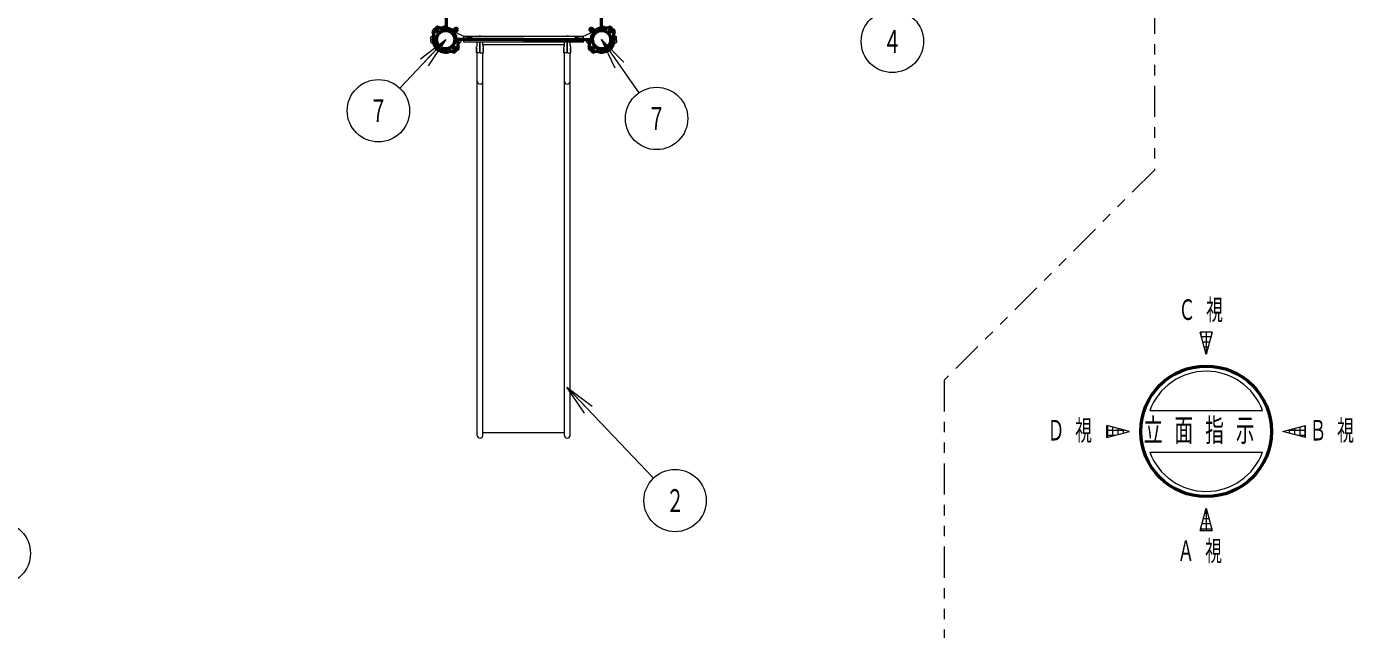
# Model space of a CAD drawing. Units: millimetres on the paper. Extents: x -385 to 0, y -594 to 267.
# Drawn here: x -273 to -145.4, y 107.8 to 165.8 of the extents above; entities that cross this region are included whole.
import ezdxf
from ezdxf.enums import TextEntityAlignment as Align

# ---------------------------------------------------------------- set-up
doc = ezdxf.new("R2010")
doc.units = ezdxf.units.MM
doc.linetypes.add('USER3', pattern=[8, 3, -1, 1, -1, 1, -1])
doc.layers.add('LY_1', color=7, linetype='Continuous', lineweight=50)
doc.styles.add('ＭＳ ゴシック', font='')
doc.styles.get('ＭＳ ゴシック').set_extended_font_data('MS Gothic')

msp = doc.modelspace()

# ---------------------------------------------------------------- linework, layer by layer
at = {"layer": 'LY_1', "linetype": 'USER3', "lineweight": 13}
for p, q in [((-164.522, 192.136), (-164.522, 152.004)), ((-164.522, 152.004), (-184.737, 131.789)), ((-184.737, 131.789), (-184.737, 105.805))]:
    msp.add_line(p, q, dxfattribs=at)
at = {"layer": 'LY_1', "color": 140}
for p, q in [((-232.679, 172.07), (-232.679, 165.662)), ((-217.739, 172.07), (-217.739, 165.662)), ((-233.784, 165.544), (-233.883, 165.437)), ((-233.393, 165.212), (-233.726, 165.545)), ((-233.351, 165.254), (-233.684, 165.587)), ((-233.683, 165.645), (-233.576, 165.744)), ((-217.067, 165.254), (-216.734, 165.587)), ((-217.025, 165.212), (-216.692, 165.545)), ((-216.735, 165.645), (-216.842, 165.744)), ((-216.634, 165.544), (-216.535, 165.437)), ((-233.687, 163.875), (-233.689, 163.873)), ((-233.404, 163.592), (-233.407, 163.59)), ((-232.067, 163.886), (-231.734, 163.553)), ((-232.025, 163.928), (-231.692, 163.595)), ((-231.735, 163.495), (-231.85, 163.388)), ((-231.634, 163.596), (-231.527, 163.711)), ((-225.209, 164.6), (-231.617, 164.6)), ((-225.209, 164.6), (-218.801, 164.6)), ((-218.784, 163.596), (-218.891, 163.711)), ((-218.393, 163.928), (-218.726, 163.595)), ((-218.351, 163.886), (-218.684, 163.553)), ((-218.683, 163.495), (-218.568, 163.388)), ((-217.014, 163.592), (-217.012, 163.59)), ((-216.731, 163.875), (-216.729, 163.873))]:
    msp.add_line(p, q, dxfattribs=at)
at = {"layer": 'LY_1', "lineweight": 13}
for p, q in [((-234.158, 164.641), (-234.153, 164.787)), ((-219.437, 164.872), (-230.981, 164.872)), ((-230.981, 164.328), (-230.981, 164.872)), ((-230.935, 164.328), (-230.935, 164.872)), ((-230.16, 164.642), (-230.166, 164.747)), ((-220.258, 164.642), (-220.253, 164.747)), ((-219.483, 164.328), (-219.483, 164.872)), ((-219.437, 164.328), (-219.437, 164.872)), ((-216.261, 164.641), (-216.266, 164.787)), ((-232.709, 164.57), (-237.124, 159.908)), ((-235.135, 162.736), (-232.709, 164.57)), ((-232.709, 164.57), (-234.772, 162.392)), ((-232.709, 164.57), (-234.409, 162.048)), ((-234.158, 164.499), (-234.152, 164.341)), ((-233.647, 164.6), (-234.118, 164.6)), ((-233.647, 164.54), (-234.118, 164.54)), ((-231.772, 164.6), (-230.2, 164.6)), ((-231.772, 164.54), (-231.301, 164.54)), ((-231.261, 164.499), (-231.266, 164.353)), ((-219.437, 164.328), (-230.981, 164.328)), ((-229.733, 163.711), (-229.733, 163.869)), ((-229.733, 163.711), (-229.707, 163.696)), ((-229.733, 163.681), (-229.707, 163.696)), ((-229.733, 163.511), (-229.733, 163.681)), ((-229.733, 163.511), (-229.707, 163.496)), ((-229.733, 163.481), (-229.707, 163.496)), ((-229.733, 163.296), (-229.733, 163.481)), ((-229.716, 163.91), (-229.691, 163.951)), ((-229.707, 163.696), (-229.664, 163.696)), ((-229.707, 163.496), (-229.664, 163.496)), ((-229.669, 164.026), (-229.669, 164.328)), ((-229.427, 163.296), (-229.427, 164.328)), ((-229.391, 163.296), (-229.391, 164.328)), ((-229.111, 163.696), (-229.154, 163.696)), ((-229.111, 163.496), (-229.154, 163.496)), ((-229.149, 164.026), (-229.149, 164.328)), ((-221.269, 164.072), (-229.149, 164.072)), ((-229.102, 163.91), (-229.128, 163.951)), ((-229.085, 163.711), (-229.111, 163.696)), ((-229.085, 163.681), (-229.111, 163.696)), ((-229.085, 163.511), (-229.111, 163.496)), ((-229.085, 163.481), (-229.111, 163.496)), ((-229.085, 163.711), (-229.085, 163.869)), ((-229.085, 163.511), (-229.085, 163.681)), ((-229.085, 163.296), (-229.085, 163.481)), ((-221.333, 163.711), (-221.333, 163.869)), ((-221.333, 163.711), (-221.307, 163.696)), ((-221.333, 163.681), (-221.307, 163.696)), ((-221.333, 163.511), (-221.333, 163.681)), ((-221.333, 163.511), (-221.307, 163.496)), ((-221.333, 163.481), (-221.307, 163.496)), ((-221.333, 163.296), (-221.333, 163.481)), ((-221.316, 163.91), (-221.291, 163.951)), ((-221.307, 163.696), (-221.264, 163.696)), ((-221.307, 163.496), (-221.264, 163.496)), ((-221.269, 164.026), (-221.269, 164.328)), ((-221.027, 163.296), (-221.027, 164.328)), ((-220.991, 163.296), (-220.991, 164.328)), ((-220.711, 163.696), (-220.754, 163.696)), ((-220.711, 163.496), (-220.754, 163.496)), ((-220.749, 164.026), (-220.749, 164.328)), ((-220.702, 163.91), (-220.728, 163.951)), ((-220.685, 163.711), (-220.711, 163.696)), ((-220.685, 163.681), (-220.711, 163.696)), ((-220.685, 163.511), (-220.711, 163.496)), ((-220.685, 163.481), (-220.711, 163.496)), ((-220.685, 163.711), (-220.685, 163.869)), ((-220.685, 163.511), (-220.685, 163.681)), ((-220.685, 163.296), (-220.685, 163.481)), ((-218.647, 164.6), (-220.218, 164.6)), ((-219.158, 164.499), (-219.153, 164.353)), ((-218.647, 164.54), (-219.118, 164.54)), ((-216.403, 161.823), (-217.709, 164.57)), ((-217.709, 164.57), (-215.583, 162.395)), ((-217.709, 164.57), (-215.993, 162.109)), ((-217.709, 164.57), (-214.135, 159.445)), ((-216.772, 164.6), (-216.301, 164.6)), ((-216.772, 164.54), (-216.301, 164.54)), ((-216.261, 164.499), (-216.266, 164.341)), ((-232.909, 163.387), (-232.909, 163.384)), ((-232.509, 163.387), (-232.509, 163.384)), ((-229.427, 163.296), (-229.733, 163.296)), ((-229.681, 126.486), (-229.681, 163.292)), ((-229.391, 163.296), (-229.085, 163.296)), ((-229.137, 126.486), (-229.137, 163.292)), ((-221.027, 163.296), (-221.333, 163.296)), ((-221.281, 126.486), (-221.281, 163.292)), ((-220.991, 163.296), (-220.685, 163.296)), ((-220.737, 126.486), (-220.737, 163.292)), ((-217.909, 163.387), (-217.909, 163.384)), ((-217.509, 163.387), (-217.509, 163.384)), ((-158.956, 136.418), (-160.114, 136.418)), ((-159.535, 134.258), (-160.114, 136.418)), ((-160.002, 136), (-159.068, 136)), ((-160, 135.994), (-160, 136.418)), ((-159.868, 135.5), (-159.202, 135.5)), ((-158.956, 136.418), (-159.535, 134.258)), ((-159.5, 134.389), (-159.5, 136.418)), ((-159, 136.255), (-159, 136.418)), ((-159.734, 135), (-159.336, 135)), ((-159.6, 134.5), (-159.47, 134.5)), ((-219.345, 128.613), (-221.055, 131.129)), ((-221.055, 131.129), (-218.622, 129.304)), ((-221.055, 131.129), (-218.984, 128.959)), ((-221.055, 131.129), (-212.709, 122.382)), ((-164.964, 128.873), (-154.106, 128.873)), ((-221.281, 126.728), (-229.137, 126.728)), ((-169.081, 126.294), (-169.081, 127.451)), ((-166.921, 126.873), (-169.081, 127.451)), ((-169.081, 127), (-167.396, 127)), ((-169.081, 126.294), (-166.921, 126.873)), ((-169.081, 126.5), (-168.311, 126.5)), ((-169, 126.315), (-169, 127.43)), ((-168.5, 126.449), (-168.5, 127.296)), ((-168, 126.583), (-168, 127.162)), ((-167.5, 126.717), (-167.5, 127.028)), ((-167, 126.851), (-167, 126.894)), ((-152.149, 126.873), (-149.989, 127.451)), ((-149.989, 126.294), (-152.149, 126.873)), ((-152, 126.833), (-152, 126.913)), ((-151.674, 127), (-149.989, 127)), ((-151.5, 126.699), (-151.5, 127.047)), ((-151, 126.565), (-151, 127.181)), ((-150.759, 126.5), (-149.989, 126.5)), ((-150.5, 126.431), (-150.5, 127.314)), ((-150, 126.297), (-150, 127.448)), ((-149.989, 126.294), (-149.989, 127.451)), ((-164.964, 124.873), (-154.106, 124.873)), ((-160.114, 117.327), (-159.535, 119.487)), ((-159.665, 119), (-159.405, 119)), ((-159.535, 119.487), (-158.956, 117.327)), ((-159.5, 117.327), (-159.5, 119.356)), ((-160.067, 117.5), (-159.003, 117.5)), ((-160, 117.327), (-160, 117.751)), ((-159.933, 118), (-159.137, 118)), ((-159.799, 118.5), (-159.271, 118.5)), ((-159, 117.327), (-159, 117.49)), ((-160.114, 117.327), (-158.956, 117.327))]:
    msp.add_line(p, q, dxfattribs=at)
for centre in [(-189.731, 164.399), (-239.187, 157.73), (-212.418, 156.984), (-210.638, 120.211), (-275.668, 115.131)]:
    msp.add_circle(centre, 3, dxfattribs=at)
at = {"layer": 'LY_1', "color": 140}
for centre, radius in [((-232.709, 164.57), 0.891), ((-232.709, 164.57), 0.891), ((-231.719, 165.56), 0.13), ((-218.699, 165.56), 0.13), ((-217.709, 164.57), 0.891), ((-159.535, 126.873), 6.286)]:
    msp.add_circle(centre, radius, dxfattribs=at)
at = {"layer": 'LY_1', "lineweight": 13}
for centre, radius, start, end in [((-234.053, 164.783), 0.1, 117.45884, 178), ((-234.053, 164.783), 0.1, 117.45884, 178), ((-234.56, 165.759), 1, 297.45884, 327.27281), ((-232.709, 164.57), 1.2, 90, 147.27281), ((-232.709, 164.57), 0.9, 90, 175.72934), ((-232.709, 164.57), 1.2, 47.78276, 90), ((-232.709, 164.57), 0.9, 4.27066, 90), ((-230.156, 167.384), 2.6, 227.78276, 268.91585), ((-230.206, 164.745), 0.04, 3, 88.91585), ((-229.409, 164.604), 0.324, 77.16041, 124.0439), ((-229.409, 164.604), 0.324, 55.9561, 102.83959), ((-229.409, 164.604), 0.272, 80.75822, 99.24178), ((-229.409, 164.604), 0.272, 80.75822, 99.24178), ((-221.009, 164.604), 0.324, 77.16041, 124.0439), ((-221.009, 164.604), 0.324, 55.9561, 102.83959), ((-221.009, 164.604), 0.272, 80.75822, 99.24178), ((-221.009, 164.604), 0.272, 80.75822, 99.24178), ((-220.213, 164.745), 0.04, 91.08415, 177), ((-220.263, 167.384), 2.6, 271.08415, 312.21724), ((-217.709, 164.57), 0.9, 90, 175.72934), ((-217.709, 164.57), 1.2, 90, 132.21724), ((-217.709, 164.57), 1.2, 32.7272, 90), ((-217.709, 164.57), 0.9, 4.27066, 90), ((-215.858, 165.759), 1, 212.72719, 242.54116), ((-216.366, 164.783), 0.1, 2, 62.54116), ((-216.366, 164.783), 0.1, 2, 62.54116), ((-234.118, 164.64), 0.04, 178, 270), ((-234.118, 164.5), 0.04, 90, 182), ((-234.053, 164.357), 0.1, 182, 242.54116), ((-234.56, 163.381), 1, 32.7272, 62.54116), ((-232.709, 164.57), 1.2, 212.72719, 270), ((-233.647, 164.64), 0.04, 270, 355.72934), ((-233.647, 164.5), 0.04, 4.27066, 90), ((-232.709, 164.57), 0.9, 184.27066, 270), ((-232.709, 164.57), 0.9, 270, 355.72934), ((-232.709, 164.57), 1.2, 270, 327.27281), ((-231.772, 164.64), 0.04, 184.27066, 270), ((-231.772, 164.5), 0.04, 90, 175.72934), ((-230.858, 163.381), 1, 117.45884, 147.27281), ((-231.366, 164.357), 0.1, 297.45884, 358), ((-231.301, 164.5), 0.04, 358, 90), ((-230.2, 164.64), 0.04, 270, 3), ((-229.673, 163.869), 0.06, 136.09405, 180), ((-229.809, 164.026), 0.14, 327.89374, 0), ((-229.009, 164.026), 0.14, 180, 212.10626), ((-229.145, 163.869), 0.06, 0, 43.90595), ((-221.273, 163.869), 0.06, 136.09405, 180), ((-221.409, 164.026), 0.14, 327.89374, 0), ((-220.609, 164.026), 0.14, 180, 212.10626), ((-220.745, 163.869), 0.06, 0, 43.90595), ((-220.218, 164.64), 0.04, 177, 270), ((-219.118, 164.5), 0.04, 90, 182), ((-219.053, 164.357), 0.1, 182, 242.54116), ((-219.56, 163.381), 1, 32.7272, 62.54116), ((-217.709, 164.57), 1.2, 212.72719, 270), ((-218.647, 164.64), 0.04, 270, 355.72934), ((-218.647, 164.5), 0.04, 4.27066, 90), ((-217.709, 164.57), 0.9, 184.27066, 270), ((-217.709, 164.57), 0.9, 270, 355.72934), ((-217.709, 164.57), 1.2, 270, 327.27281), ((-216.772, 164.64), 0.04, 184.27066, 270), ((-216.772, 164.5), 0.04, 90, 175.72934), ((-215.858, 163.381), 1, 117.45884, 147.27281), ((-216.366, 164.357), 0.1, 297.45884, 358), ((-216.301, 164.64), 0.04, 270, 2), ((-216.301, 164.5), 0.04, 358, 90), ((-232.889, 163.384), 0.02, 180, 261.37307), ((-232.709, 164.57), 1.22, 261.37307, 270), ((-232.709, 164.57), 1.22, 270, 278.62693), ((-232.529, 163.384), 0.02, 278.62693, 0), ((-217.889, 163.384), 0.02, 180, 261.37307), ((-217.709, 164.57), 1.22, 261.37307, 270), ((-217.709, 164.57), 1.22, 270, 278.62693), ((-217.529, 163.384), 0.02, 278.62693, 0), ((-229.409, 160.561), 0.272, 180, 0), ((-221.009, 160.561), 0.272, 180, 0), ((-159.535, 126.873), 5.786, 20.22325, 159.77675), ((-229.409, 126.486), 0.272, 180, 0), ((-221.009, 126.486), 0.272, 180, 0), ((-159.535, 126.873), 5.786, 200.22325, 339.77675)]:
    msp.add_arc(centre, radius, start, end, dxfattribs=at)
at = {"layer": 'LY_1', "color": 140}
for centre, radius, start, end in [((-233.81, 165.369), 0.1, 137, 197.54116), ((-232.709, 164.57), 1.2, 167.72719, 225), ((-234.859, 165.038), 1, 347.72719, 17.54116), ((-233.755, 165.517), 0.04, 45, 137), ((-233.656, 165.616), 0.04, 133, 225), ((-232.709, 164.57), 0.9, 139.27066, 225), ((-233.508, 165.671), 0.1, 72.45884, 133), ((-233.177, 166.72), 1, 252.45884, 282.27281), ((-233.421, 165.183), 0.04, 319.27066, 45), ((-233.322, 165.282), 0.04, 225, 310.72934), ((-232.709, 164.57), 0.9, 45, 130.72934), ((-233.149, 165.626), 0.04, 133.02451, 225.02451), ((-232.709, 164.57), 1.2, 88.56746, 102.27281), ((-232.579, 165.662), 0.1, 180, 263.21282), ((-232.709, 164.57), 1, 6.78718, 83.21282), ((-232.709, 164.57), 0.9, 319.27066, 45), ((-217.709, 164.57), 1, 96.78718, 173.21282), ((-217.709, 164.57), 0.9, 135, 220.72934), ((-217.709, 164.57), 0.9, 49.27066, 135), ((-217.839, 165.662), 0.1, 276.78718, 0), ((-217.709, 164.57), 1.2, 77.72719, 91.43254), ((-217.241, 166.72), 1, 257.72719, 287.54116), ((-217.096, 165.282), 0.04, 229.27066, 315), ((-217.709, 164.57), 0.9, 315, 40.72934), ((-216.997, 165.183), 0.04, 135, 220.72934), ((-216.91, 165.671), 0.1, 47, 107.54116), ((-217.709, 164.57), 1.2, 315, 12.27281), ((-216.763, 165.616), 0.04, 315, 47), ((-216.664, 165.517), 0.04, 43, 135), ((-215.559, 165.038), 1, 162.45884, 192.27281), ((-216.608, 165.369), 0.1, 342.45884, 43), ((-233.675, 163.858), 0.02, 135, 216.37307), ((-232.709, 164.57), 1.22, 216.37307, 225), ((-232.709, 164.57), 1.22, 225, 233.62693), ((-232.709, 164.57), 1.2, 225, 282.27281), ((-233.421, 163.604), 0.02, 233.62693, 315), ((-232.709, 164.57), 0.9, 225, 310.72934), ((-232.096, 163.858), 0.04, 45, 130.72934), ((-231.997, 163.957), 0.04, 139.27066, 225), ((-231.763, 163.525), 0.04, 313, 45), ((-231.617, 164.7), 0.1, 186.78718, 270), ((-231.664, 163.624), 0.04, 225, 317), ((-230.559, 164.102), 1, 167.72719, 197.54116), ((-232.709, 164.57), 1.2, 347.72719, 1.43254), ((-231.608, 163.771), 0.1, 317, 17.54116), ((-218.81, 163.771), 0.1, 162.45884, 223), ((-217.709, 164.57), 1.2, 178.56746, 192.27281), ((-219.859, 164.102), 1, 342.45884, 12.27281), ((-218.801, 164.7), 0.1, 270, 353.21282), ((-218.755, 163.624), 0.04, 223, 315), ((-218.656, 163.525), 0.04, 135, 227), ((-218.421, 163.957), 0.04, 315, 40.72934), ((-218.322, 163.858), 0.04, 49.27066, 135), ((-217.709, 164.57), 0.9, 229.27066, 315), ((-217.709, 164.57), 1.2, 257.72719, 315), ((-216.997, 163.604), 0.02, 225, 306.37307), ((-217.709, 164.57), 1.22, 306.37307, 315), ((-217.709, 164.57), 1.22, 315, 323.62693), ((-216.743, 163.858), 0.02, 323.62693, 45), ((-232.241, 162.42), 1, 72.45884, 102.27281), ((-231.91, 163.469), 0.1, 252.45884, 313), ((-218.508, 163.469), 0.1, 227, 287.54116), ((-218.177, 162.42), 1, 77.72719, 107.54116)]:
    msp.add_arc(centre, radius, start, end, dxfattribs=at)

# ---------------------------------------------------------------- texts
at = {"layer": 'LY_1', "style": 'ＭＳ ゴシック', "width": 0.6}
for s, p in [('４', (-189.731, 164.399)), ('７', (-239.187, 157.73)), ('７', (-212.418, 156.984)), ('２', (-210.638, 120.211))]:
    msp.add_text(s, height=2.199, dxfattribs=at).set_placement(p, align=Align.MIDDLE_CENTER)
at = {"layer": 'LY_1', "style": 'ＭＳ ゴシック'}
for s, insert, char_height, attachment_point in [('\\T1.64;\\W0.6;Ｃ視', (-159.535, 138.478), 1.979, 5), ('\\T1.64;\\W0.6;Ｄ視', (-172.141, 126.873), 1.979, 5), ('\\T1.64;\\W0.6;立面指示', (-165.535, 126.873), 2.199, 4), ('\\T1.64;\\W0.6;Ｂ視', (-146.929, 126.873), 1.979, 5), ('\\T1.64;\\W0.6;Ａ視', (-159.635, 115.267), 1.979, 5)]:
    msp.add_mtext(s, dxfattribs=dict(at, insert=insert, char_height=char_height, attachment_point=attachment_point))

doc.saveas('drawing.dxf')
